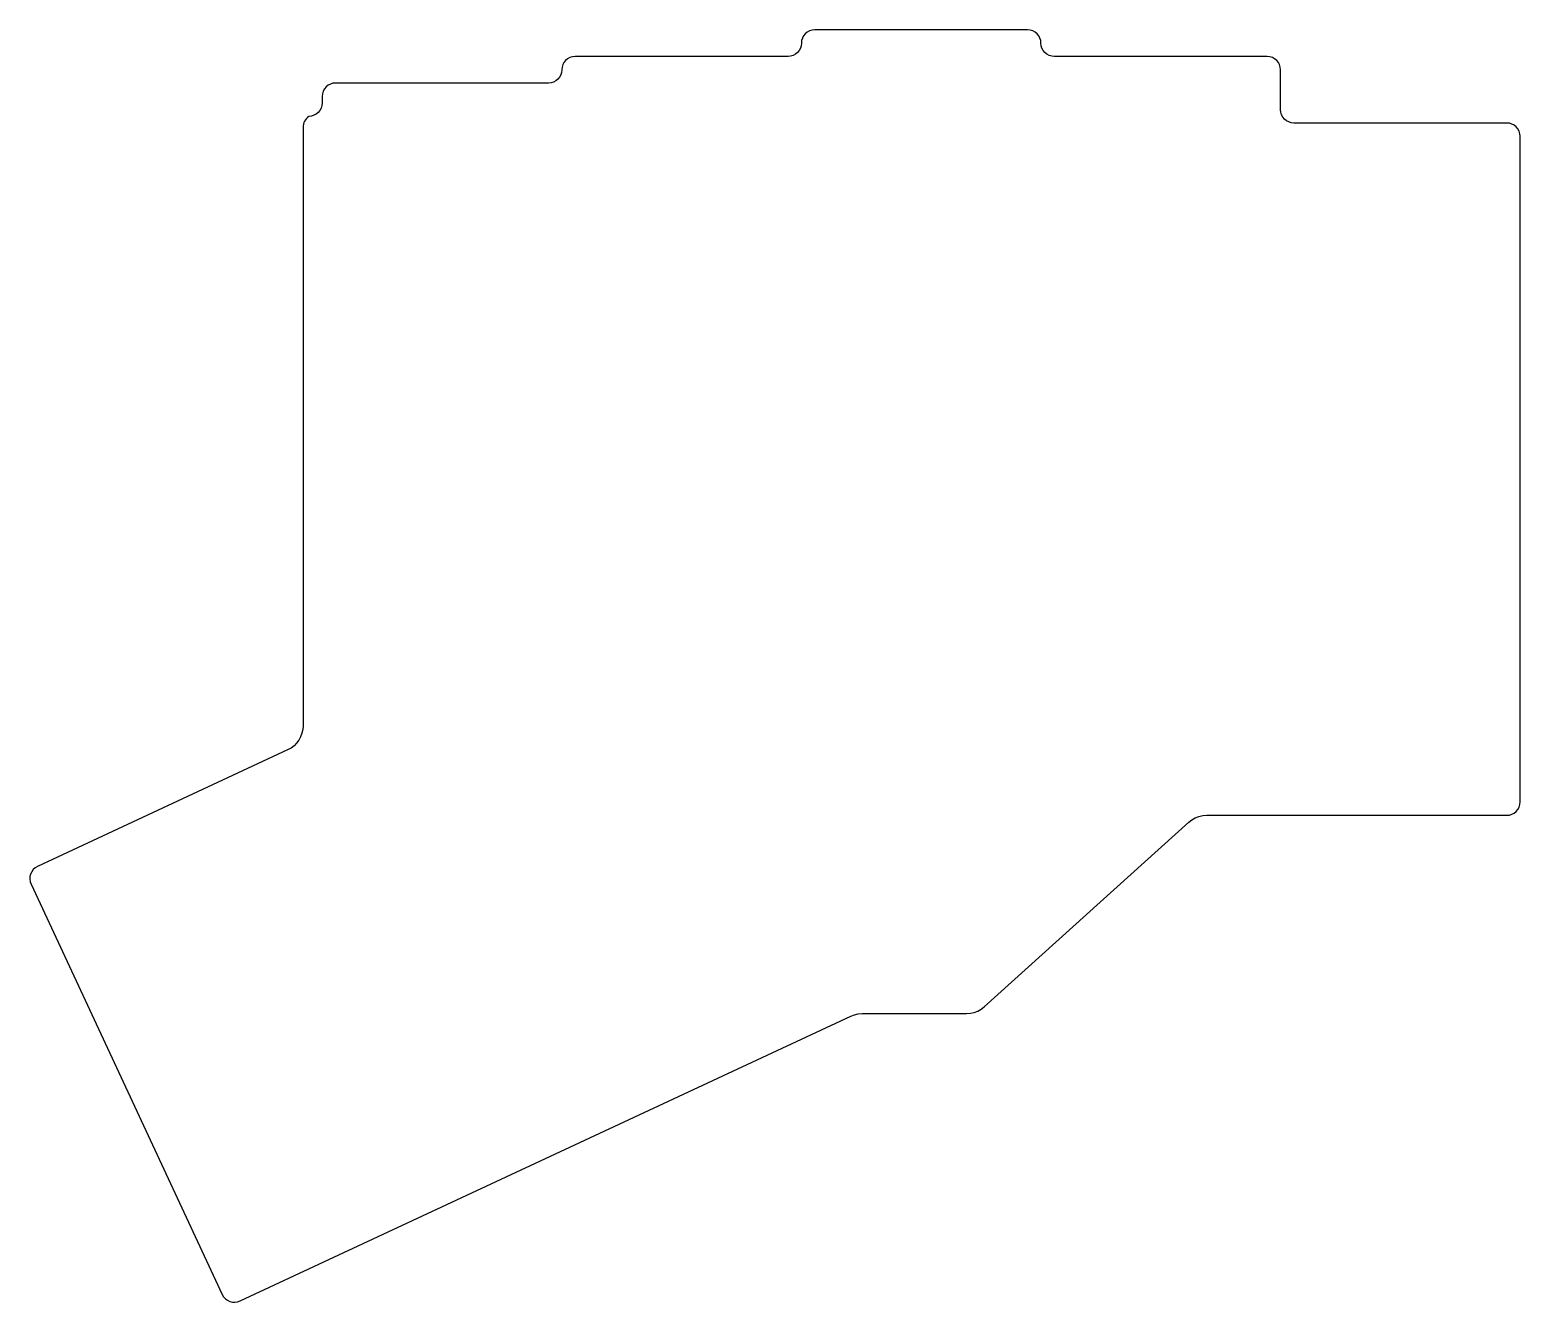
# Model space of a CAD drawing. Header units: millimetres. Extents: x -10 to 102, y -120 to -25.
import ezdxf

# ---------------------------------------------------------------- set-up
doc = ezdxf.new("R2010")
doc.units = ezdxf.units.MM
doc.layers.get('0').update_dxf_attribs({"linetype": 'CONTINUOUS'})

msp = doc.modelspace()

# ---------------------------------------------------------------- linework, layer by layer
msp.add_lwpolyline([(10.833662, -31.245797, 0.2478050932), (10.397602, -32.071613), (10.397602, -77.02508, -0.2914733644), (9.242839, -78.837695), (-9.550278, -87.601074), (-9.718979, -87.700909), (-9.864934, -87.831777), (-9.982557, -87.988602), (-10.067331, -88.165358), (-10.115997, -88.355254), (-10.126687, -88.550996), (-10.098989, -88.745064), (-10.033968, -88.93), (4.335053, -119.744465), (4.434867, -119.913188), (4.565727, -120.059163), (4.722551, -120.176801), (4.899313, -120.261581), (5.089219, -120.310246), (5.284971, -120.320924), (5.479044, -120.293205), (5.663979, -120.228155), (51.548223, -98.831981), (51.81986, -98.728639), (52.103599, -98.665729), (52.393459, -98.644596), (60.235339, -98.644596), (60.527976, -98.623115), (60.814313, -98.559004), (61.088186, -98.453681), (61.343698, -98.309415), (61.575348, -98.12931), (76.941173, -84.261083), (77.172839, -84.08101), (77.428355, -83.936764), (77.702225, -83.83145), (77.988554, -83.767335), (78.281183, -83.745797), (100.833662, -83.745797), (101.028751, -83.726554), (101.216343, -83.669655), (101.38923, -83.577251), (101.540768, -83.452892), (101.665131, -83.301359), (101.757542, -83.128476), (101.814448, -82.940885), (101.833662, -82.745797), (101.833662, -32.745797), (101.814487, -32.550702), (101.757578, -32.363105), (101.665163, -32.190215), (101.540794, -32.038677), (101.389251, -31.914314), (101.216358, -31.821907), (101.028758, -31.765005), (100.833662, -31.745797), (84.833662, -31.745797), (84.638575, -31.726535), (84.450983, -31.66964), (84.278095, -31.577239), (84.126558, -31.452884), (84.002194, -31.301354), (83.909783, -31.128472), (83.852877, -30.940883), (83.833662, -30.745797), (83.833662, -27.745797), (83.814389, -27.550714), (83.757487, -27.363128), (83.665084, -27.190246), (83.54073, -27.038712), (83.389203, -26.914349), (83.216327, -26.821935), (83.028744, -26.765022), (82.833662, -26.745797), (66.833662, -26.745797), (66.638575, -26.726535), (66.450983, -26.66964), (66.278095, -26.577239), (66.126558, -26.452884), (66.002194, -26.301354), (65.909783, -26.128472), (65.852877, -25.940883), (65.833662, -25.745797), (65.814389, -25.550714), (65.757487, -25.363128), (65.665084, -25.190246), (65.54073, -25.038712), (65.389203, -24.914349), (65.216327, -24.821935), (65.028744, -24.765022), (64.833662, -24.745797), (48.833662, -24.745797), (48.63857, -24.764984), (48.450976, -24.821896), (48.27809, -24.914311), (48.126554, -25.038679), (48.002192, -25.190219), (47.909783, -25.363109), (47.852877, -25.550704), (47.833662, -25.745797), (47.814482, -25.940892), (47.757574, -26.128489), (47.66516, -26.301379), (47.540792, -26.452917), (47.38925, -26.57728), (47.216357, -26.669687), (47.028757, -26.726589), (46.833662, -26.745797), (30.833662, -26.745797), (30.63857, -26.764984), (30.450976, -26.821896), (30.27809, -26.914311), (30.126554, -27.038679), (30.002192, -27.190219), (29.909783, -27.363109), (29.852877, -27.550704), (29.833662, -27.745797), (29.814482, -27.940892), (29.757574, -28.128489), (29.66516, -28.301379), (29.540792, -28.452917), (29.38925, -28.57728), (29.216357, -28.669687), (29.028757, -28.726589), (28.833662, -28.745797), (12.833662, -28.745797), (12.63857, -28.764984), (12.450976, -28.821896), (12.27809, -28.914311), (12.126554, -29.038679), (12.002192, -29.190219), (11.909783, -29.363109), (11.852877, -29.550704), (11.833662, -29.745797), (11.833662, -30.245797), (11.814482, -30.440892), (11.757574, -30.628489), (11.66516, -30.801379), (11.540792, -30.952917), (11.38925, -31.07728), (11.216357, -31.169687), (11.028757, -31.226589)], format="xyb", close=True)

doc.saveas('drawing.dxf')
